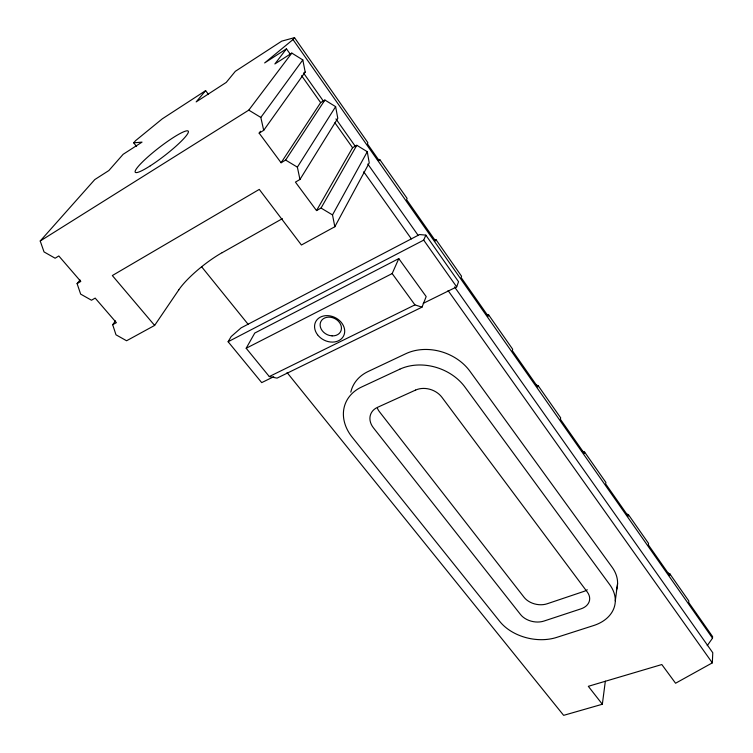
<?xml version="1.0" encoding="UTF-8"?>
<svg xmlns="http://www.w3.org/2000/svg" width="753" height="753" viewBox="0 0 753 753"><rect width="100%" height="100%" fill="white"/><g stroke="black" fill="none" stroke-linecap="round" stroke-linejoin="round"><path stroke-width="1.13" d="M287.072 372.575L563.639 715.35L602.344 704.243L588.319 686.312L661.821 664.541L675.573 683.235L712.319 662.866L712.78 652.738L454.558 286.94M707.218 645.66L712.517 638.168L712.592 636.605L688.703 602.504L688.816 600.96L669.859 573.871L667.789 572.929M669.859 573.871L669.728 575.396L648.361 544.89L648.531 543.393L628.473 514.723L626.317 513.847M602.344 704.243L605.337 681.183M628.473 514.723L628.275 516.21L605.657 483.915L605.883 482.447L584.629 452.073L581.485 450.972M615.295 600.838L617.582 583.359M423.233 303.355L456.676 286.874L458.549 281.716L425.831 235.134L419.619 234.541L241.101 327.866L231.152 336.572L228.112 341.73L261.705 382.618L273.753 376.707M584.629 452.073L584.375 453.522L560.383 419.261L560.674 417.84L538.113 385.602L535.948 384.99M538.113 385.602L537.783 386.995L512.294 350.587L512.671 349.232L488.669 314.942L486.429 314.49M488.669 314.942L488.255 316.269L461.118 277.518L461.551 276.238L436.015 239.689L433.709 239.454M422 307.158L426.179 296.588L398.789 258.608L254.759 333.061L246.184 348.262L269.292 376.566L277.048 378.128L422 307.158L414.931 304.88L392.172 273.565L398.789 258.608M436.015 239.689L435.516 240.951L406.564 199.601L407.1 198.397L379.747 159.504L377.394 159.561M228.112 341.73L423.713 240.122L425.831 235.134M379.747 159.504L379.164 160.643L367.464 143.945L367.822 142.609L294.527 37.65L281.763 41.123L235.331 71.319L226.248 82.406L196.166 101.909L205.644 90.642L208.44 94.37M115.444 320.919L112.686 324.712L115.981 334.803L126.579 340.761L154.629 325.428L112.338 275.551L259.277 189.398L301.416 245.007L334.84 226.747L369.234 162.921L367.285 151.711L356.8 145.273L352.564 147.729L316.524 210.586L295.43 182.104L299.958 179.478L337.796 118.325L335.631 106.644L324.891 100.027L320.646 102.615L281.095 162.752L259.154 133.121L260.5 131.238M334.84 226.747L332.506 214.925L367.285 151.711M316.524 210.586L321.042 208.054L356.8 145.273M299.958 179.478L297.379 167.147L335.631 106.644M281.095 162.752L285.632 160.069L324.891 100.027M154.629 325.428L178.781 289.867M259.154 133.121L263.701 130.335L305.191 72.072L302.81 59.92L291.806 53.087L274.873 63.958L286.469 48.832L290.536 54.593M263.701 130.335L260.83 117.44L302.81 59.92M112.686 324.712L116.376 322.651L95.17 298.094L91.49 300.231L80.646 294.103L77.098 283.608L80.787 281.424L58.809 255.964L55.129 258.223L44.032 251.916L40.22 241.007L248.782 110.126L291.806 53.087M286.469 48.832L264.642 62.932L293.011 39.561L294.527 37.65M77.098 283.608L80.006 279.984M136.613 146.506L133.686 142.825L135.644 140.604L162.281 118.842L205.644 90.642M40.22 241.007L94.774 179.581L108.874 170.536L123.134 154.309L142.025 142.119L133.686 142.825M303.487 73.145L305.191 72.072M222.173 252.688L282.394 218.643M246.184 348.262L392.172 273.565M269.292 376.566L414.931 304.88M321.042 208.054L332.506 214.925M285.632 160.069L297.379 167.147M248.782 110.126L260.83 117.44M201.691 266.844L248.085 324.251M363.718 171.778L411.364 238.87M448.082 290.564L712.319 662.866M301.595 75.677L320.646 102.615M334.906 122.777L352.564 147.729M423.713 240.122L456.676 286.874M304.09 73.794L323.752 101.636M335.951 118.918L355.604 146.76M367.803 164.041L417.953 235.096M293.011 39.561L712.517 638.168M178.772 289.867A41.839 9.704 -38.3 0 1 222.22 252.613M350.804 392.162A45.547 35.749 21.1 0 1 368.189 371.474L405.876 353.684A46.291 37.01 19.4 0 1 469.928 371.238L612.076 567.169A42.61 30.751 10.5 0 1 616.396 590.173M377.385 408.239A18.59 14.58 21.1 0 0 379.616 411.957L524.107 597.327A17.074 12.189 12.1 0 0 547.196 603.765L583.735 591.463A17.394 12.547 10.5 0 0 587.293 589.778M399.834 369.186L361.638 386.995A46.272 35.937 21 0 0 352.197 437.22L499.794 621.479A42.469 29.96 12.2 0 0 556.674 637.405L593.599 625.555A43.25 30.845 10.7 0 0 609.676 584.563L464.94 387.051A47.044 37.236 19.4 0 0 399.834 369.186M415.609 390.063L377.488 407.354A18.881 14.665 21 0 0 373.394 427.789L520.521 614.514A17.328 12.227 12.2 0 0 543.939 621.065L580.977 608.848A17.648 12.585 10.7 0 0 587.321 592.074L441.926 397.292A19.201 15.192 19.4 0 0 415.609 390.063M332.101 335.876L329.334 335.433A11.088 8.895 26.9 0 1 321.823 320.1A11.088 8.895 26.9 0 1 339.829 322.999A11.088 8.895 26.9 0 1 332.101 335.876M150.299 165.811A33.574 4.857 -37.8 0 0 188.344 131.304A33.574 4.857 -37.8 0 0 146.543 158.102A33.574 4.857 -37.8 0 0 150.299 165.811M317.559 334.784A15.662 12.547 26.9 0 0 343.49 336.158A15.662 12.547 26.9 0 0 327.847 315.639A15.662 12.547 26.9 0 0 317.559 334.784"/></g></svg>
